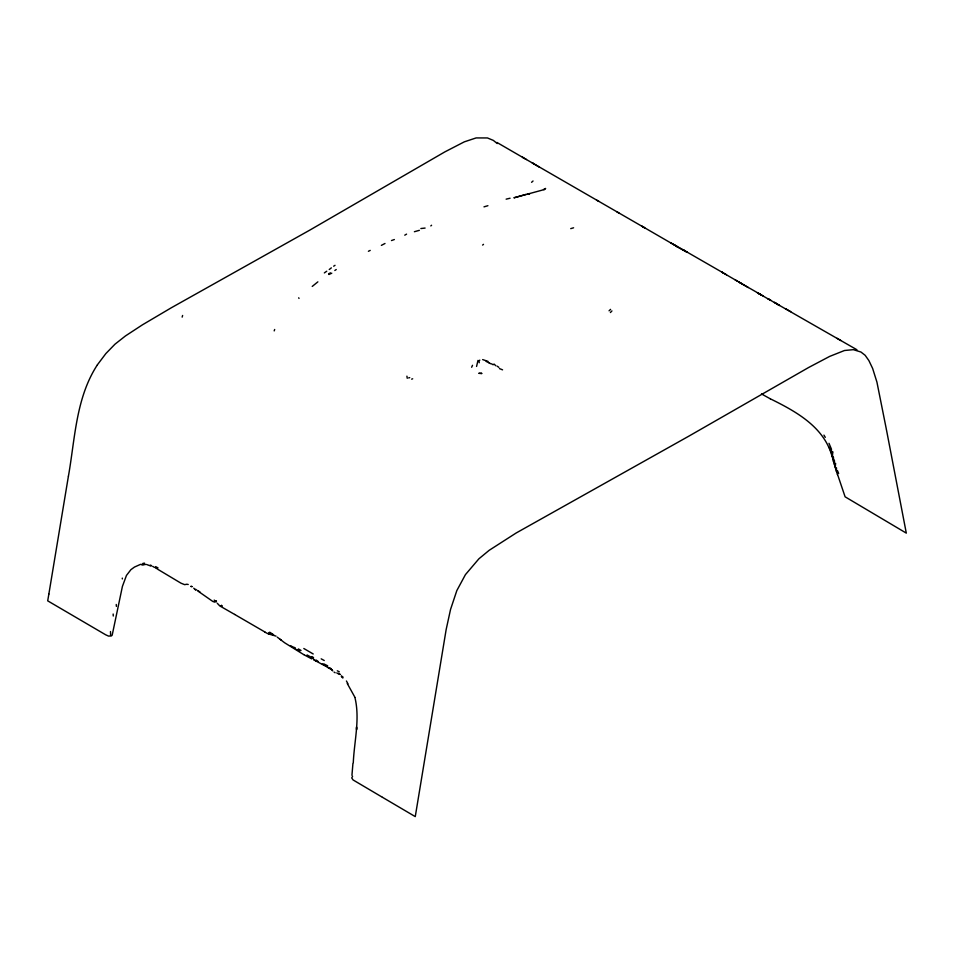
<?xml version="1.0" encoding="UTF-8"?>
<svg xmlns="http://www.w3.org/2000/svg" width="954" height="954" viewBox="0 0 954 954"><rect width="100%" height="100%" fill="white"/><g stroke="black" fill="none" stroke-linecap="round" stroke-linejoin="round"><path stroke-width="1.43" d="M886.457 429.777L906.3 533.119L845.101 496.807L837.469 474.21M837.469 474.579L833.498 461.45L833.486 457.538L832.448 455.94L832.806 451.731M353.29 762.675C354.244 741.067 360.099 719.077 354.96 697.636M836.419 471.491L836.491 467.782M477.99 360.409L476.571 366.443M351.943 775.352L352.932 763.45M406.917 376.162L407.251 378.297M68.414 476.177L48.857 594.068M68.426 476.165C75.068 438.613 75.855 398.056 97.225 365.084M48.857 594.103L47.7 600.841L105.608 634.756L108.529 636.091L111.391 635.948L112.19 635.137L122.41 586.424L126.453 575.441L130.901 569.669L134.478 567.058L140.453 564.398L144.078 564.518M182.154 317.122L182.619 315.464M198.122 591.194L212.79 601.437L214.662 602.117L215.866 600.77L214.686 600.65L216.463 601.115M274.192 330.895L274.669 329.488M471.646 367.254L472.516 365.31M835.251 467.663L835.561 463.37L834.69 465.051M97.368 364.845L105.87 353.564L114.993 344.179L125.475 335.927L142.444 324.825L171.482 307.677L309.704 230.176L444.898 151.865L464.336 141.836L476.129 137.925L487.446 137.948L493.325 140.393L497.249 143.541M611.931 310.932L610.405 312.53M317.861 281.859L312.232 286.427M609.069 310.825L610.584 309.37M352.598 776.317L351.716 777.904L353.052 779.931L382.172 797.139M531.581 182.309L533.036 180.998M543.935 189.953L545.628 188.451L542.325 190.096L513.92 197.812L526 194.401M430.814 225.919L431.578 225.251M482.617 245.083L483.499 244.343M479.802 360.147L479.039 360.779L479.218 362.758M329.237 269.517L331.348 267.871M324.348 272.904L326.745 271.21M334.83 270.495L336.237 269.529M333.661 266.19L335.021 265.331M404.758 235.173L406.571 234.124M384.999 243.485L381.373 245.369M186.567 584.325L184.587 584.635L180.986 583.18L157.744 569.276M328.629 273.774L330.442 272.88M368.399 251.284L370.212 250.401M328.915 274.502L331.777 273.202M391.486 240.551L394.348 239.537M411.627 379.132L412.677 378.798M570.731 228.626L573.592 227.791M483.988 206.851L487.911 205.706M408.658 377.915L409.707 377.605M414.394 231.715L419.366 230.331M506.133 199.159L510.056 198.229M146.177 564.374L141.907 564.863M142.897 563.385L144.567 563.158M420.881 228.531L425.09 228.066M482.664 359.586L488.031 361.387M833.498 461.45L831.423 452.601L832.496 452.494M528.838 193.841L527.526 193.936L529.625 193.865M187.079 584.301L188.224 584.48M195.343 589.393L196.13 589.5M499.443 368.59L502.567 369.842M313.949 659.941L325.755 666.262M146.868 564.601L151.066 566.127M268.67 632.574L273.011 634.899M297.278 649.674L300.057 650.843M150.338 565.078L151.34 565.507M215.604 601.58L216.367 601.914M675.563 246.001L687.13 252.25L683.112 249.769M268.694 633.969L276.028 636.127M322.357 663.972L323.811 664.652M486.111 361.411L489.605 363.116M155.562 568.035L156.79 568.703M323.895 663.936L327.675 665.797M337.299 670.805L339.29 671.795M311.803 658.928L304.135 654.838M763.319 296.002L757.452 292.806L856.919 349.748M761.495 393.942L770.272 398.796M329.333 667.728L331.241 668.742M303.789 654.659L284.614 642.757L277.268 637.153M234.696 614.459L265.033 632.073M155.597 566.593L158.018 567.904M757.452 292.806L761.149 294.822L738.646 281.919L748.27 287.571M670.757 242.853L684.078 250.342M321.188 658.832L324.253 660.526M735.152 279.856L741.544 283.541M326.173 666.464L330.633 668.79M641.708 226.074L644.821 227.923L522.446 157.243L526.465 159.521M726.495 274.752L721.808 272.105L737.561 281.251M332.195 669.839L331.312 669.35M596.572 200.113L598.85 201.401M303.813 648.505L313.21 653.979M327.472 667.275L330.156 668.79M491.584 363.868L493.206 364.798M496.939 142.456L522.911 157.505M790.783 311.684L785.416 308.619L786.179 309.06M298.363 648.923L301.035 650.449M642.352 226.456L677.018 246.537L673.619 244.427M683.779 250.186L722.905 272.713M336.762 672.904L339.409 674.442M152.604 566.294L154.572 567.451M837.075 338.324L840.832 340.53M616.833 211.788L619.039 213.088M334.091 672.129L335.128 672.749M382.447 797.294L415.264 816.612L446.15 629.58L450.538 609.475L456.835 590.574L465.433 574.63L478.884 558.817L489.187 550.303L516.209 532.964L688.752 436.205L808.646 367.493L829.718 356.379L844.505 350.5L853.353 349.665L860.937 352.026L865.159 355.305L868.891 360.6L872.636 368.447L876.929 382.113L886.385 429.395M539.404 167.177L532.225 162.86L533.465 163.611M234.684 614.448L219.778 605.909L217.285 603.286M770.283 398.796C795.719 411.293 824.053 426.832 832.043 456.286M197.371 590.371L199.935 591.933M489.032 362.794L490.618 363.772M290.553 645.596L293.677 647.527M313.52 659.369L316.334 661.146M311.898 656.555L313.556 657.604M269.648 632.18L273.691 634.804M307.069 654.957L313.532 658.499M338.587 673.238L340.506 674.55M280.071 639.252L281.072 639.955M497.237 366.181L498.859 367.362M316.179 660.037L318.362 661.647M341.556 676.064L342.975 677.137L341.341 676.326L342.844 678.055M294.023 647.229L295.418 648.326M493.969 364.011L495.889 365.799M331.121 669.303L332.743 670.877M193.745 588.177L195.856 590.228M214.197 600.102L215.294 601.366M347.268 683.517L354.9 697.255M833.45 459.244L834.464 460.77L834.5 464.693M829.181 447.319L830.374 450.121M823.934 435.107L825.282 437.361M295.227 648.291L295.645 648.994M346.421 680.989L347.948 683.827M298.709 297.791L299.007 298.435M828.978 443.312L831.423 449.06L831.423 452.601M837.505 470.716L838.661 473.446M116.245 604.478L116.388 606.398M832.448 455.94L832.556 457.98M113.156 614.018L113.264 616.022M122.291 578.1L122.339 578.947M110.485 631.536L110.64 635.424M356.546 726.912L356.581 729.571L356.557 727.556M268.682 634.076A95.555 65.754 72.1 0 1 265.009 632.168M221.531 605.408L220.803 605.873L222.175 606.076L221.531 605.408M192.016 586.579L190.943 586.4L192.016 586.579M481.21 373.408L478.813 373.3L481.973 373.467L481.21 373.408M770.617 300.152L768.018 298.781L770.617 300.152M777.069 303.932L774.433 302.335L779.442 305.495L777.069 303.932"/></g></svg>
